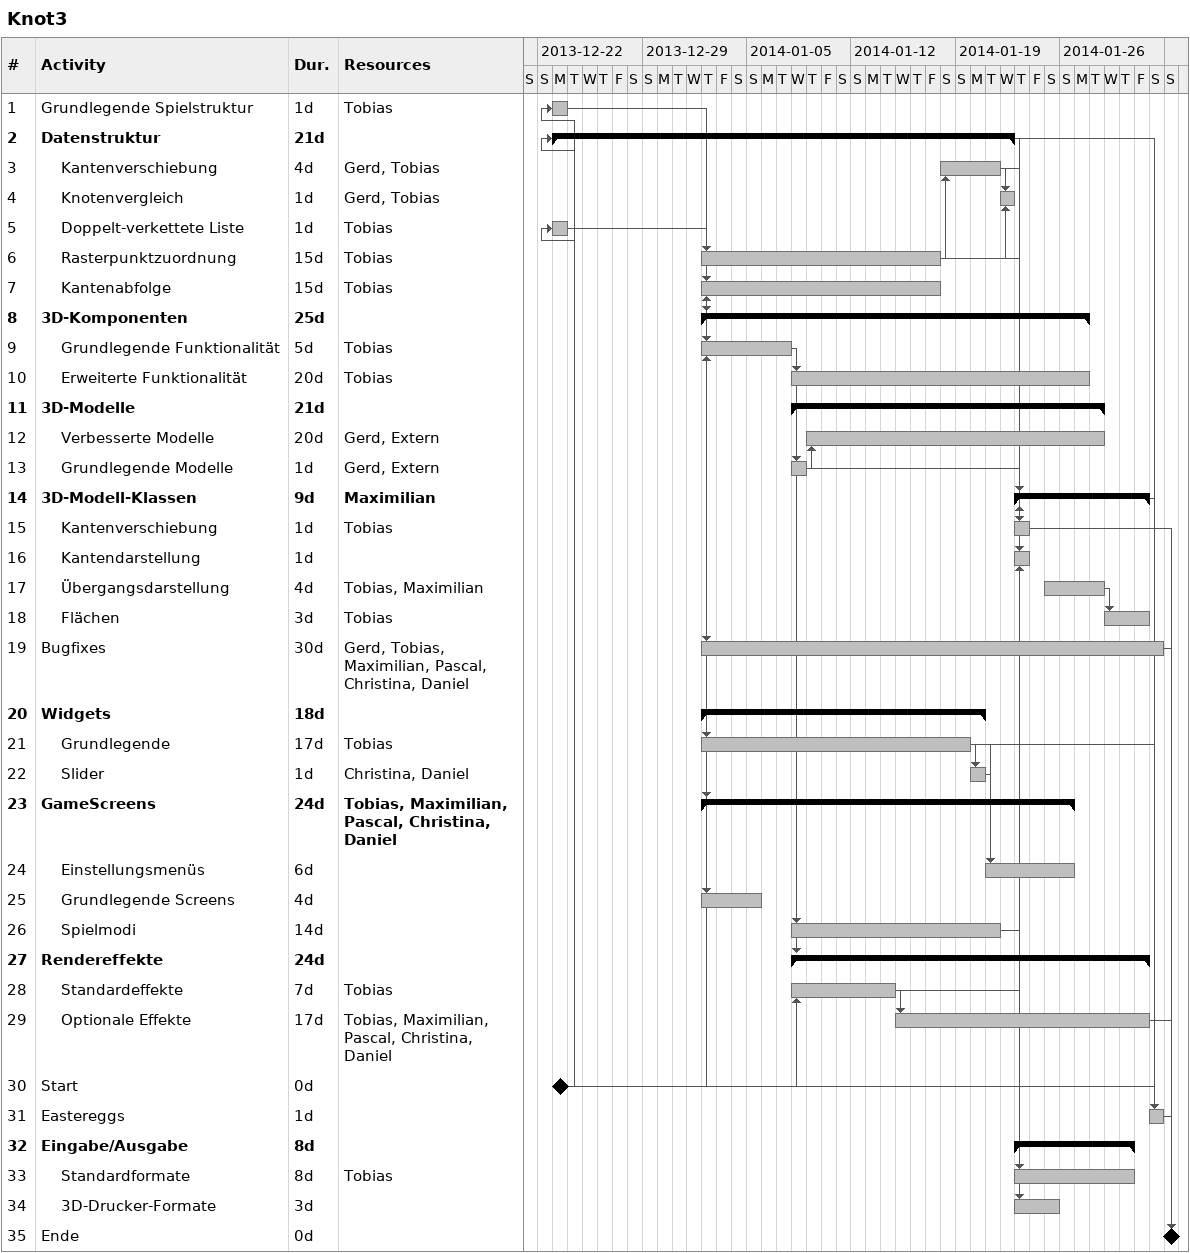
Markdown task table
Knot3

| ID | Level | Task | Duration | Start | Finish | Predecessors | Resources |
|---|---|---|---|---|---|---|---|
| 1 | 1 | Grundlegende Spielstruktur | 1d | 2013-12-23 | 2013-12-23 | 30 | Tobias |
| 2 | 1 | **Datenstruktur** | 21d | 2013-12-23 | 2014-01-22 | 30 |  |
| 3 | 2 | Kantenverschiebung | 4d | 2014-01-18 | 2014-01-21 | 6 | Gerd, Tobias |
| 4 | 2 | Knotenvergleich | 1d | 2014-01-22 | 2014-01-22 | 3, 6 | Gerd, Tobias |
| 5 | 2 | Doppelt-verkettete Liste | 1d | 2013-12-23 | 2013-12-23 | 30 | Tobias |
| 6 | 2 | Rasterpunktzuordnung | 15d | 2014-01-02 | 2014-01-17 | 5 | Tobias |
| 7 | 2 | Kantenabfolge | 15d | 2014-01-02 | 2014-01-17 | 5, 30 | Tobias |
| 8 | 1 | **3D-Komponenten** | 25d | 2014-01-02 | 2014-01-27 | 1 |  |
| 9 | 2 | Grundlegende Funktionalität | 5d | 2014-01-02 | 2014-01-07 | 1, 30 | Tobias |
| 10 | 2 | Erweiterte Funktionalität | 20d | 2014-01-08 | 2014-01-27 | 9 | Tobias |
| 11 | 1 | **3D-Modelle** | 21d | 2014-01-08 | 2014-01-28 |  |  |
| 12 | 2 | Verbesserte Modelle | 20d | 2014-01-09 | 2014-01-28 | 13 | Gerd, Extern |
| 13 | 2 | Grundlegende Modelle | 1d | 2014-01-08 | 2014-01-08 | 9 | Gerd, Extern |
| 14 | 1 | **3D-Modell-Klassen** | 9d | 2014-01-23 | 2014-01-31 | 2, 26, 28 | Maximilian |
| 15 | 2 | Kantenverschiebung | 1d | 2014-01-23 | 2014-01-23 | 3 | Tobias |
| 16 | 2 | Kantendarstellung | 1d | 2014-01-23 | 2014-01-23 | 6, 13, 26 |  |
| 17 | 2 | Übergangsdarstellung | 4d | 2014-01-25 | 2014-01-28 |  | Tobias, Maximilian |
| 18 | 2 | Flächen | 3d | 2014-01-29 | 2014-01-31 | 17 | Tobias |
| 19 | 1 | Bugfixes | 30d | 2014-01-02 | 2014-02-01 | 1 | Gerd, Tobias, Maximilian, Pascal, Christina, Daniel |
| 20 | 1 | **Widgets** | 18d | 2014-01-02 | 2014-01-20 |  |  |
| 21 | 2 | Grundlegende | 17d | 2014-01-02 | 2014-01-19 | 1 | Tobias |
| 22 | 2 | Slider | 1d | 2014-01-20 | 2014-01-20 | 21 | Christina, Daniel |
| 23 | 1 | **GameScreens** | 24d | 2014-01-02 | 2014-01-26 | 1 | Tobias, Maximilian, Pascal, Christina, Daniel |
| 24 | 2 | Einstellungsmenüs | 6d | 2014-01-21 | 2014-01-26 | 21, 22 |  |
| 25 | 2 | Grundlegende Screens | 4d | 2014-01-02 | 2014-01-05 | 1 |  |
| 26 | 2 | Spielmodi | 14d | 2014-01-08 | 2014-01-21 | 9 |  |
| 27 | 1 | **Rendereffekte** | 24d | 2014-01-08 | 2014-01-31 | 9 |  |
| 28 | 2 | Standardeffekte | 7d | 2014-01-08 | 2014-01-14 | 30 | Tobias |
| 29 | 2 | Optionale Effekte | 17d | 2014-01-15 | 2014-01-31 | 28 | Tobias, Maximilian, Pascal, Christina, Daniel |
| 30 | 1 | Start | 0d | 2013-12-23 | 2013-12-23 |  |  |
| 31 | 1 | Eastereggs | 1d | 2014-02-01 | 2014-02-01 | 2, 14, 21, 30 |  |
| 32 | 1 | **Eingabe/Ausgabe** | 8d | 2014-01-23 | 2014-01-30 |  |  |
| 33 | 2 | Standardformate | 8d | 2014-01-23 | 2014-01-30 | 2 | Tobias |
| 34 | 2 | 3D-Drucker-Formate | 3d | 2014-01-23 | 2014-01-25 | 2 |  |
| 35 | 1 | Ende | 0d | 2014-02-02 | 2014-02-02 | 15, 19, 29, 31 |  |
